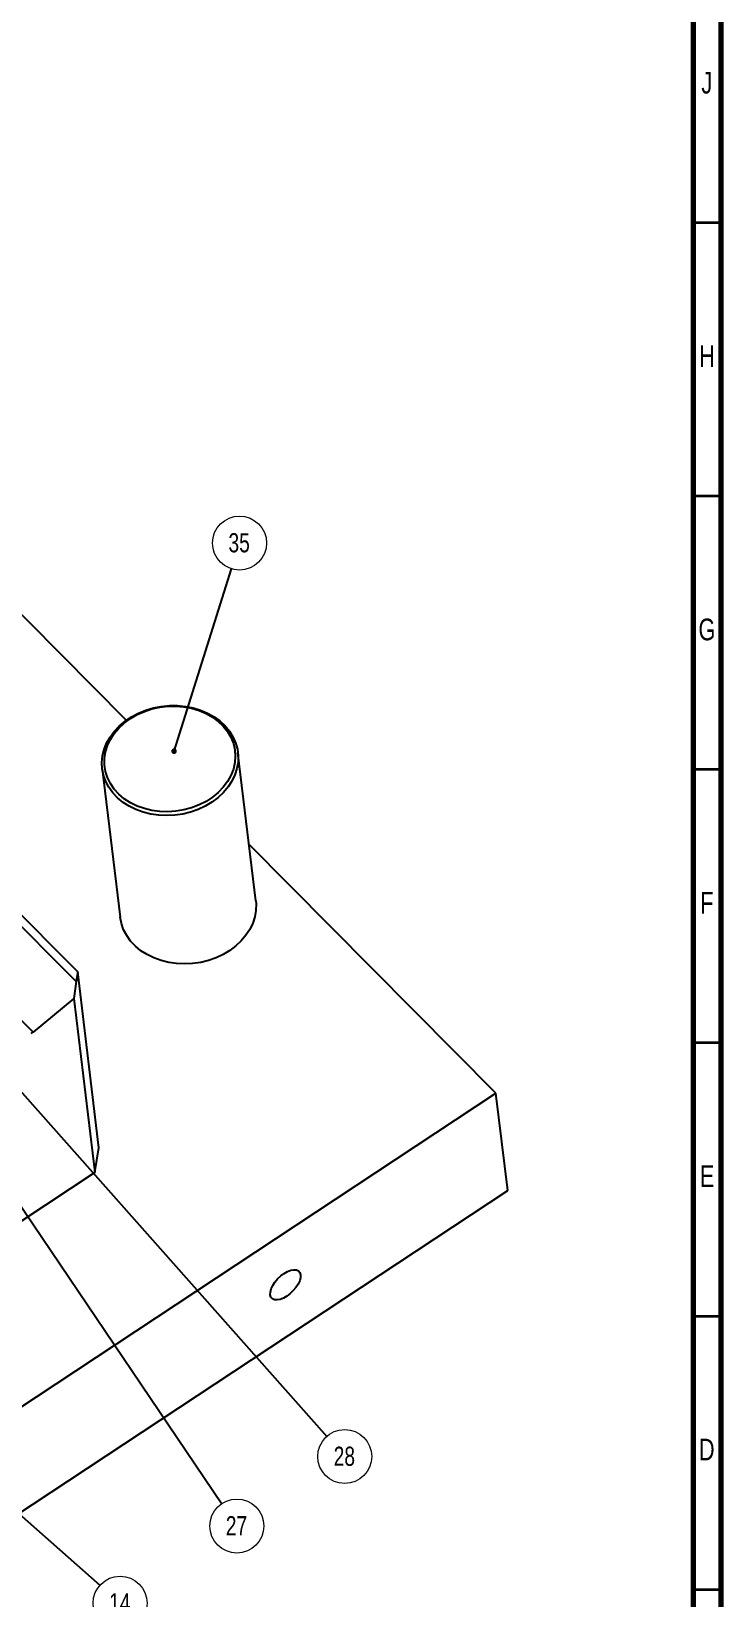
# Model space of a CAD drawing. Header units: millimetres. Extents: x 5 to 1539, y -495 to 895.
# Drawn here: x 1368.9 to 1495, y 148.5 to 435 of the extents above; entities that cross this region are included whole.
import ezdxf

# ---------------------------------------------------------------- set-up
doc = ezdxf.new("R2010")
doc.units = ezdxf.units.MM
doc.styles.add('SLDTEXTSTYLE13', font='TXT', dxfattribs={"width": 0.75})
doc.dimstyles.new('SLDDIMSTYLE1', dxfattribs={"dimtxt": 0.18, "dimasz": 1.016, "dimexe": 0, "dimexo": 0.0625, "dimgap": 0, "dimtad": 0, "dimtih": 1, "dimtoh": 1, "dimdec": 0, "dimrnd": 1e-09, "dimzin": 0, "dimdsep": 46, "dimtxsty": 'Standard', "dimblk1": 'DOT', "dimblk2": 'DOT', "dimsah": 1, "dimcen": 0.09, "dimadec": 0, "dimazin": 0, "dimtfac": 1.016, "dimtdec": 0, "dimtofl": 0, "dimtmove": 0, "dimatfit": 3, "dimldrblk": 'DOT', "dimfxl": 1, "dimfrac": 2, "dimtolj": 1, "dimtzin": 0, "dimarcsym": 0})

# ---------------------------------------------------------------- blocks, each defined once
blk = doc.blocks.new('SW_NOTE_49')
at = {"color": 0, "linetype": 'Continuous', "lineweight": 0}
blk.add_circle((3.7, -3.27), 4.94, dxfattribs=at)
at = {"color": 0, "linetype": 'Continuous', "lineweight": 0, "insert": (3.63, -1.46), "char_height": 3.5, "attachment_point": 2, "style": 'SLDTEXTSTYLE13'}
blk.add_mtext('14', dxfattribs=at)
blk = doc.blocks.new('_Dot')
at = {"color": 0, "linetype": 'ByBlock', "lineweight": -2}
blk.add_line((-0.5, 0), (-1, 0), dxfattribs=at)
at = {"color": 0, "linetype": 'ByBlock', "const_width": 0.5}
blk.add_lwpolyline([(-0.25, 0, 1), (0.25, 0, 1)], format="xyb", close=True, dxfattribs=at)
blk = doc.blocks.new('SW_NOTE_56')
at = {"color": 0, "linetype": 'Continuous', "lineweight": 0}
blk.add_circle((2.76, -4.09), 4.94, dxfattribs=at)
at = {"color": 0, "linetype": 'Continuous', "lineweight": 0, "insert": (2.69, -2.28), "char_height": 3.5, "attachment_point": 2, "style": 'SLDTEXTSTYLE13'}
blk.add_mtext('27', dxfattribs=at)
blk = doc.blocks.new('SW_NOTE_57')
at = {"color": 0, "linetype": 'Continuous', "lineweight": 0}
blk.add_circle((3.28, -3.69), 4.94, dxfattribs=at)
at = {"color": 0, "linetype": 'Continuous', "lineweight": 0, "insert": (3.21, -1.89), "char_height": 3.5, "attachment_point": 2, "style": 'SLDTEXTSTYLE13'}
blk.add_mtext('28', dxfattribs=at)
blk = doc.blocks.new('SW_NOTE_59')
at = {"color": 0, "linetype": 'Continuous', "lineweight": 0}
blk.add_circle((1.48, 4.71), 4.94, dxfattribs=at)
at = {"color": 0, "linetype": 'Continuous', "lineweight": 0, "insert": (1.41, 6.52), "char_height": 3.5, "attachment_point": 2, "style": 'SLDTEXTSTYLE13'}
blk.add_mtext('35', dxfattribs=at)

msp = doc.modelspace()

# ---------------------------------------------------------------- linework, layer by layer
at = {"color": 7, "linetype": 'Continuous', "lineweight": 70}
for p, q in [((1495, 895), (1495, 5)), ((1490, 890), (1490, 10))]:
    msp.add_line(p, q, dxfattribs=at)
at = {"color": 7, "linetype": 'Continuous', "lineweight": 35}
for p, q in [((1490, 400), (1495, 400)), ((1490, 350), (1495, 350)), ((1490, 300), (1495, 300)), ((1490, 250), (1495, 250)), ((1490, 200), (1495, 200)), ((1490, 150), (1495, 150))]:
    msp.add_line(p, q, dxfattribs=at)
at = {"color": 7, "linetype": 'Continuous', "lineweight": 25}
for p, q in [((1386.298, 308.958), (1349.104, 346.477)), ((1409.981, 275.958), (1406.71, 303.088)), ((1381.89, 300.096), (1385.161, 272.965)), ((1453.907, 240.758), (1408.73, 286.33)), ((1377.402, 262.939), (1364.376, 276.079)), ((1363.431, 274.986), (1377.116, 261.181)), ((1357.382, 263.881), (1369.24, 251.919)), ((1377.116, 261.181), (1376.699, 258.101)), ((1377.402, 262.939), (1377.116, 261.181)), ((1381.28, 230.768), (1377.402, 262.939)), ((1376.699, 258.101), (1369.24, 251.919)), ((1376.699, 258.101), (1380.542, 226.227)), ((1236.233, 96.936), (1453.907, 240.758)), ((1456.052, 222.968), (1453.907, 240.758)), ((1380.542, 226.227), (1381.28, 230.768)), ((1380.542, 226.227), (1352.046, 207.4)), ((1238.377, 79.146), (1456.052, 222.968))]:
    msp.add_line(p, q, dxfattribs=at)
at = {"color": 7, "linetype": 'Continuous', "lineweight": 25, "flags": 128}
for points in [[(1388.066, 292.622), (1386.833, 293.224), (1385.705, 293.945), (1384.697, 294.773), (1383.824, 295.696), (1383.098, 296.702), (1382.529, 297.777), (1382.125, 298.905), (1381.893, 300.071), (1381.834, 301.259), (1381.951, 302.451), (1382.241, 303.631), (1382.7, 304.782), (1383.322, 305.889), (1384.098, 306.935), (1385.018, 307.907), (1386.067, 308.789), (1387.233, 309.571), (1388.497, 310.24), (1389.843, 310.789), (1391.251, 311.208), (1392.703, 311.492), (1394.176, 311.637), (1395.652, 311.641), (1397.108, 311.504), (1398.525, 311.228), (1399.883, 310.817), (1401.162, 310.276), (1402.345, 309.613), (1403.415, 308.838), (1404.358, 307.96), (1405.159, 306.994), (1405.807, 305.952), (1406.294, 304.848), (1406.613, 303.699), (1406.758, 302.52), (1406.729, 301.328), (1406.526, 300.14), (1406.15, 298.972), (1405.609, 297.841), (1404.908, 296.763), (1404.059, 295.752), (1403.073, 294.824), (1401.964, 293.99), (1400.747, 293.263), (1399.439, 292.653), (1398.059, 292.169), (1396.627, 291.817), (1395.162, 291.602), (1393.685, 291.527), (1392.216, 291.593), (1390.777, 291.8), (1389.387, 292.145), (1388.066, 292.622)], [(1388.28, 293.277), (1387.052, 293.881), (1385.932, 294.606), (1384.94, 295.442), (1384.088, 296.375), (1383.391, 297.392), (1382.858, 298.477), (1382.499, 299.614), (1382.318, 300.785), (1382.318, 301.973), (1382.499, 303.16), (1382.858, 304.327), (1383.39, 305.457), (1384.088, 306.534), (1384.939, 307.54), (1385.932, 308.46), (1387.051, 309.281), (1388.279, 309.989), (1389.598, 310.575), (1390.988, 311.029), (1392.428, 311.345), (1393.895, 311.517), (1395.368, 311.543), (1396.825, 311.423), (1398.242, 311.158), (1399.599, 310.753), (1400.875, 310.213), (1402.051, 309.548), (1403.109, 308.766), (1404.033, 307.88), (1404.809, 306.903), (1405.425, 305.85), (1405.872, 304.737), (1406.143, 303.58), (1406.234, 302.399), (1406.143, 301.209), (1405.872, 300.03), (1405.425, 298.879), (1404.81, 297.773), (1404.034, 296.73), (1403.11, 295.765), (1402.052, 294.893), (1400.876, 294.127), (1399.6, 293.478), (1398.243, 292.958), (1396.825, 292.572), (1395.369, 292.328), (1393.896, 292.228), (1392.429, 292.275), (1390.989, 292.468), (1389.599, 292.804), (1388.28, 293.277)], [(1409.981, 275.958), (1410.029, 275.39), (1410, 274.198), (1409.796, 273.01), (1409.421, 271.842), (1408.879, 270.711), (1408.179, 269.633), (1407.33, 268.622), (1406.344, 267.694), (1405.234, 266.86), (1404.017, 266.133), (1402.71, 265.523), (1401.33, 265.039), (1399.898, 264.686), (1398.433, 264.471), (1396.956, 264.397), (1395.487, 264.463), (1394.048, 264.67), (1392.658, 265.014), (1391.337, 265.491)], [(1391.337, 265.491), (1390.104, 266.094), (1388.975, 266.815), (1387.967, 267.642), (1387.094, 268.566), (1386.368, 269.572), (1385.8, 270.647), (1385.396, 271.775), (1385.164, 272.941), (1385.161, 272.965)], [(1415.152, 207.789), (1415.775, 208.144), (1416.379, 208.378), (1416.934, 208.477), (1417.412, 208.439), (1417.79, 208.263), (1418.047, 207.96), (1418.173, 207.544), (1418.159, 207.036), (1418.007, 206.462), (1417.724, 205.85), (1417.325, 205.232), (1416.83, 204.638), (1416.263, 204.097), (1415.652, 203.638), (1415.03, 203.283), (1414.426, 203.049), (1413.871, 202.949), (1413.392, 202.988), (1413.015, 203.164), (1412.757, 203.467), (1412.632, 203.883), (1412.646, 204.391), (1412.798, 204.965), (1413.08, 205.576), (1413.479, 206.195), (1413.975, 206.789), (1414.542, 207.33), (1415.152, 207.789)]]:
    msp.add_lwpolyline(points, dxfattribs=at)
at = {"color": 7, "linetype": 'Continuous', "lineweight": 25}
msp.add_arc((1366.928, 254.703), 3.619, 303.52341, 309.71359, dxfattribs=at)

# ---------------------------------------------------------------- block references
at = {"color": 7, "linetype": 'Continuous', "lineweight": 0}
for name, p in [('SW_NOTE_59', (1405.526, 336.661)), ('SW_NOTE_57', (1422.965, 177.992)), ('SW_NOTE_56', (1403.757, 165.677)), ('SW_NOTE_49', (1381.463, 150.751))]:
    msp.add_blockref(name, p, dxfattribs=at)

# ---------------------------------------------------------------- texts
at = {"color": 7, "linetype": 'Continuous', "lineweight": 0, "char_height": 3.969, "attachment_point": 2, "style": 'SLDTEXTSTYLE13'}
for s, insert in [('J', (1492.465, 427.56)), ('H', (1492.49, 377.56)), ('G', (1492.487, 327.56)), ('F', (1492.458, 277.56)), ('E', (1492.508, 227.56)), ('D', (1492.453, 177.56))]:
    msp.add_mtext(s, dxfattribs=dict(at, insert=insert))

# ---------------------------------------------------------------- leaders
at = {"color": 7, "linetype": 'Continuous', "lineweight": 0}
for points in [[(1395.03, 303.311), (1405.526, 336.661)], [(1359.552, 249.468), (1422.965, 177.992)], [(1366.031, 221.569), (1403.757, 165.677)], [(1307.114, 216.335), (1381.463, 150.751)]]:
    msp.add_leader(points, dimstyle='SLDDIMSTYLE1', dxfattribs=at)

doc.saveas('drawing.dxf')
